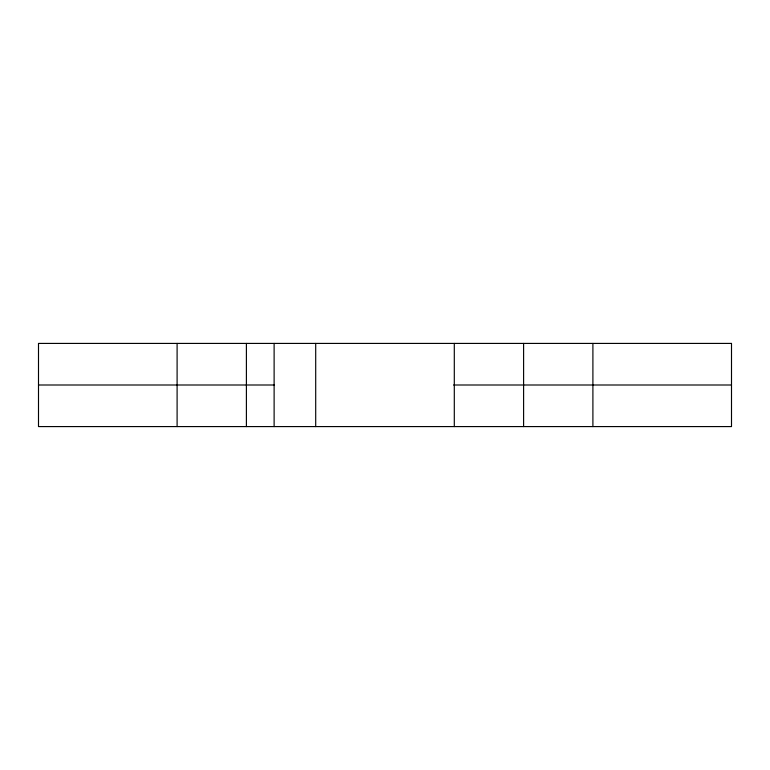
<?xml version="1.0" encoding="UTF-8"?>
<svg xmlns="http://www.w3.org/2000/svg" width="770" height="770" viewBox="0 0 770 770"><rect width="100%" height="100%" fill="white"/><g stroke="black" fill="none" stroke-linecap="round" stroke-linejoin="round"><path stroke-width="1.16" d="M38.5 385L274.312 385M453.578 385L731.5 385M592.9 343.42L592.9 426.58M523.6 343.42L523.6 426.58M454.3 343.42L454.3 426.58M315.7 343.42L315.7 426.58M274.12 343.42L274.12 426.58M246.4 343.42L246.4 426.58M177.1 343.42L177.1 426.58M731.5 343.42L38.5 343.42L38.5 426.58L731.5 426.58L731.5 343.42"/></g></svg>
